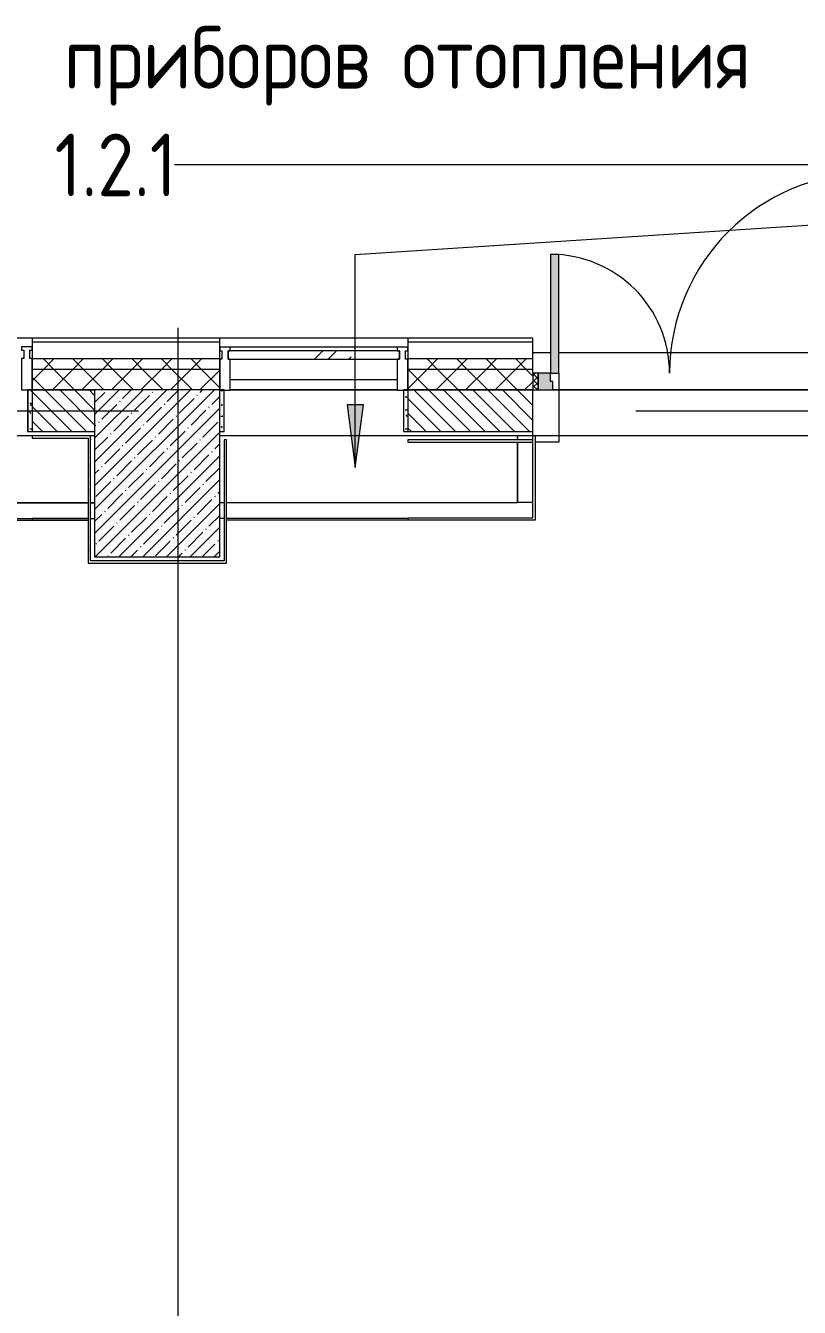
# Model space of a CAD drawing. Header units: millimetres. Extents: x -7229 to 193500, y -8553 to 29000.
# Drawn here: x 153553 to 157260, y 22701 to 28847 of the extents above; entities that cross this region are included whole.
import ezdxf

# ---------------------------------------------------------------- set-up
doc = ezdxf.new("R2010")
doc.units = ezdxf.units.MM
doc.linetypes.add('Осевая', pattern=[15875, 3175, -2381.25, 7937.5, -2381.25])
for name, color, linetype, lineweight, true_color in [('A-DOOR-4', 7, 'Continuous', 9, 0xaaaaaa), ('A-DOOR-5', 7, 'Continuous', 9, 0xe2e2e2), ('A-DOOR-FRAM-5', 7, 'Continuous', 9, 0xaaaaaa), ('A-FLOR-3', 7, 'Continuous', 9, 0xaaaaaa), ('I-WALL-7', 9, 'Continuous', 9, 0x808080)]:
    doc.layers.add(name, color=color, linetype=linetype, lineweight=lineweight, true_color=true_color)
for name, color, linetype, lineweight in [('A-GLAZ-CURT-2', 7, 'Continuous', 9), ('A-GLAZ-CWMG-3', 7, 'Continuous', 9), ('A-WALL-1', 7, 'Continuous', 9), ('A-WALL-4', 7, 'Continuous', 13), ('G-ANNO-TEXT', 7, 'Continuous', 9), ('I-WALL-5', 7, 'Continuous', 9), ('S-COLS-2', 7, 'Continuous', 9), ('Оси', 7, 'Continuous', 9), ('Оси-2', 7, 'Осевая', 9)]:
    doc.layers.add(name, color=color, linetype=linetype, lineweight=lineweight)
doc.styles.add('GOST Common_1', font='GOST_Common.ttf', dxfattribs={"width": 0.9, "height": 300})
pattern_1 = [(45, (135772.9, 0), (-70.71068, 70.71068), []), (135, (135772.9, 0), (-70.71068, -70.71068), [])]
pattern_2 = [(0, (135772.895, 0), (121.92, 30.48), [10.058, -81.382, 10.058, -81.382, -487.68]), (0, (135772.895, 0), (121.92, 30.48), [-182.88, 10.058, -172.822, 10.058, -81.382, -213.36]), (0, (135772.895, 0), (121.92, 30.48), [-457.2, 10.058, -50.902, 10.058, -142.342]), (120, (135818.615, 15.24), (-87.356454, 90.345817), [10.058, -81.382, 10.058, -81.382, -487.68]), (120, (135818.615, 15.24), (-87.356454, 90.345817), [-182.88, 10.058, -172.822, 10.058, -81.382, -213.36]), (120, (135818.615, 15.24), (-87.356454, 90.345817), [-457.2, 10.058, -50.902, 10.058, -142.342]), (240, (135833.855, 76.2), (-34.563546, -120.825817), [10.058, -81.382, 10.058, -81.382, -487.68]), (240, (135833.855, 76.2), (-34.563546, -120.825817), [-182.88, 10.058, -172.822, 10.058, -81.382, -213.36]), (240, (135833.855, 76.2), (-34.563546, -120.825817), [-457.2, 10.058, -50.902, 10.058, -142.342])]

# ---------------------------------------------------------------- blocks, each defined once
blk = doc.blocks.new('Прямоугольный импост - Импост структурный с накладкой - 190мм-22856094-План зашивки приборов отопления в осях 1-12')
at = {"layer": 'A-GLAZ-CWMG-3'}
for p, q in [((-50, 40), (-50, 190)), ((-50, 190), (0, 190)), ((0, 190), (0, 40)), ((-40, 40), (-50, 40)), ((-50, -17), (-50, 0)), ((-50, 0), (-40, 0)), ((-40, 0), (-40, 40)), ((-10, 40), (-10, 0)), ((0, 40), (-10, 40)), ((-10, 0), (0, 0)), ((0, 0), (0, -17)), ((0, -17), (-50, -17))]:
    blk.add_line(p, q, dxfattribs=at)
blk = doc.blocks.new('Системная панель - Стекло - 40мм-V138-План зашивки приборов отопления в осях 1-12')
at = {"layer": 'A-GLAZ-CURT-2'}
h = blk.add_hatch(dxfattribs=at)
h.set_pattern_fill('FP_127', color=256, style=0, pattern_type=2)
h.set_pattern_definition([(45, (-19260.26, -27188.3), (-282.8427, 282.8427), [200, -600]), (45, (-19460.26, -27288.3), (-282.8427, 282.8427), [600, -200]), (45, (-19060.26, -27388.3), (-282.8427, 282.8427), [200, -600])])
h.paths.add_polyline_path([(-66.8, -40), (410, -40), (410, 0), (-410, 0), (-410, -40), (-400, -40)])
for p, q in [((410, 0), (-410, 0)), ((-410, 0), (-410, -40)), ((410, -40), (410, 0)), ((-410, -40), (410, -40))]:
    blk.add_line(p, q, dxfattribs=at)
blk = doc.blocks.new('Прямоугольный импост - Импост структурный с накладкой - 160мм Темный-33186088-План зашивки приборов отопления в осях 1-12')
at = {"layer": 'A-GLAZ-CWMG-3'}
for p, q in [((17760.3, 27307), (16960.3, 27307)), ((17760.3, 27150), (16960.3, 27150))]:
    blk.add_line(p, q, dxfattribs=at)
blk = doc.blocks.new('Прямоугольный импост - Импост структурный с накладкой - 190мм-V157-План зашивки приборов отопления в осях 1-12')
at = {"layer": 'A-GLAZ-CWMG-3'}
for p, q in [((0, 190), (-50, 190)), ((-50, 190), (-50, 40)), ((0, 40), (0, 188.3)), ((-50, 40), (-40, 40)), ((-40, 0), (-50, 0)), ((-50, 0), (-50, -17)), ((-40, 40), (-40, 0)), ((-10, 0), (-10, 40)), ((-10, 40), (0, 40)), ((0, 0), (-10, 0)), ((0, -17), (0, 0)), ((-50, -17), (0, -17))]:
    blk.add_line(p, q, dxfattribs=at)
blk = doc.blocks.new('BSC_Колонна _Прямоугольная - 600х800-V184-План зашивки приборов отопления в осях 1-12')
at = {"layer": 'S-COLS-2'}
h = blk.add_hatch(dxfattribs=at)
h.set_pattern_fill('FP_186', color=256, style=0, pattern_type=2)
h.set_pattern_definition([(45, (-18410.26, -26700), (-57.02463, 57.02463), []), (45, (-18353.23, -26700), (-57.02463, 57.02463), [100.806, -20.161, 3.353, -16.808])])
h.paths.add_polyline_path([(-300, -400), (300, -400), (300, 400), (-300, 400), (-300, -369.5)])
for p, q in [((300, 400), (-300, 400)), ((-300, 400), (-300, -400)), ((300, -400), (300, 400)), ((-300, -400), (300, -400))]:
    blk.add_line(p, q, dxfattribs=at)
blk = doc.blocks.new('110_Дверь_СКБ_2Ст_Наружная - ДН-1_л_ Двухстворчатая 1450 х3300 _h_ в свету с верхним остеклением-23567691-План зашивки приборов отопления в осях 1-12')
at = {"layer": 'A-DOOR-4'}
h = blk.add_hatch(dxfattribs=at)
h.set_pattern_fill('FP_195', color=256, style=0, pattern_type=2)
h.set_pattern_definition([(135, (1501.41, 189.685), (-14.14214, -14.14214), []), (225, (1501.41, 189.685), (14.14214, -14.14214), [])])
h.paths.add_polyline_path([(844.5, -125), (869.5, -125), (869.5, -45), (844.5, -45), (844.5, -85)])
at = {"layer": 'A-DOOR-5'}
for points in [[(744.5, -45), (784.5, -45), (784.5, 915), (744.5, 915), (744.5, 25.9)], [(-745.5, -45), (-705.5, -45), (-705.5, 525), (-745.5, 525), (-745.5, -15)]]:
    blk.add_hatch(color=256, dxfattribs=at).paths.add_polyline_path(points)
h = blk.add_hatch(color=256, dxfattribs=at)
h.paths.add_polyline_path([(844.5, -125), (844.5, -45), (784.5, -45), (784.5, -85), (774.5, -85), (774.5, -125), (824.7, -125)])
h.paths.add_polyline_path([(-745.5, -125), (-735.5, -125), (-735.5, -85), (-745.5, -85), (-745.5, -45), (-805.5, -45), (-805.5, -125)])
at = {"layer": 'A-DOOR-FRAM-5'}
h = blk.add_hatch(dxfattribs=at)
h.set_pattern_fill('FP_196', color=256, style=0, pattern_type=2)
h.set_pattern_definition([(45, (-621.384, 189.685), (-14.1421, 14.1421), []), (135, (-621.384, 189.685), (-14.1421, -14.1421), [])])
h.paths.add_polyline_path([(-805.5, -125), (-805.5, -45), (-830.5, -45), (-830.5, -125), (-810.5, -125)])
at = {"layer": 'A-DOOR-4'}
for p, q in [((784.5, 915), (744.5, 915)), ((744.5, 915), (744.5, -45)), ((784.5, -45), (784.5, 915)), ((-745.5, 525), (-745.5, -45)), ((-705.5, 525), (-745.5, 525)), ((-705.5, -45), (-705.5, 525)), ((-745.5, -45), (-705.5, -45)), ((744.5, -45), (784.5, -45))]:
    blk.add_line(p, q, dxfattribs=at)
for centre, radius, start, end in [((784.5, -45), 960, 90, 180), ((-745.5, -45), 570, 0, 90)]:
    blk.add_arc(centre, radius, start, end, dxfattribs=at)
at = {"layer": 'A-DOOR-FRAM-5'}
for p, q in [((-805.5, -45), (-830.5, -45)), ((-830.5, -45), (-830.5, -125)), ((-745.5, -45), (-805.5, -45)), ((-805.5, -45), (-805.5, -125)), ((-805.5, -125), (-805.5, -45)), ((-745.5, -85), (-745.5, -45)), ((784.5, -45), (784.5, -85)), ((844.5, -45), (784.5, -45)), ((844.5, -125), (844.5, -45)), ((869.5, -45), (844.5, -45)), ((844.5, -45), (844.5, -125)), ((869.5, -125), (869.5, -45)), ((-735.5, -85), (-745.5, -85)), ((-735.5, -125), (-735.5, -85)), ((784.5, -85), (774.5, -85)), ((774.5, -85), (774.5, -125)), ((-830.5, -125), (-805.5, -125)), ((-805.5, -125), (-735.5, -125)), ((774.5, -125), (844.5, -125)), ((844.5, -125), (869.5, -125))]:
    blk.add_line(p, q, dxfattribs=at)
blk = doc.blocks.new('Зашивка приборов отопления12 - Зашивка приборов отопления-33278990-План зашивки приборов отопления в осях 1-12')
at = {"layer": 'A-WALL-1'}
for p, q in [((34309.7, 23400), (34289.7, 23400)), ((35540, 23400), (34640, 23400)), ((37340, 23400), (36440, 23400)), ((37640, 23400), (37620, 23400)), ((34289.7, 23079), (37609, 23079)), ((37609, 23079), (34289.7, 23079)), ((37620, 23079), (37640, 23079)), ((37640, 23079), (37620, 23079)), ((34289.7, 23004), (37609, 23004)), ((37620, 23004), (37640, 23004))]:
    blk.add_line(p, q, dxfattribs=at)
blk = doc.blocks.new('Зашивка приборов отопления13 - Зашивка приборов отопления-33279120-План зашивки приборов отопления в осях 1-12')
at = {"layer": 'A-WALL-1'}
for p, q in [((20135.9, 26880), (18710.3, 26880)), ((20135.9, 26860), (20135.9, 26880)), ((20136.3, 26880), (20136.3, 26860)), ((20135.9, 26560), (20135.9, 26849)), ((20136.3, 26849), (20136.3, 26560)), ((18710.3, 26560), (18730.3, 26560)), ((18741.3, 26560), (20135.9, 26560)), ((20210, 26560), (20135.9, 26560)), ((18710.3, 26485), (18730.3, 26485)), ((18741.3, 26485), (19610.3, 26485))]:
    blk.add_line(p, q, dxfattribs=at)

msp = doc.modelspace()

# ---------------------------------------------------------------- hatches: boundary and pattern name
at = {"layer": 'A-WALL-1'}
h = msp.add_hatch(dxfattribs=at)
h.set_pattern_fill('FP_119', color=256, style=0, pattern_type=2)
h.set_pattern_definition(pattern_1)
h.paths.add_polyline_path([(168991, 27200), (169532.9, 27200), (169532.9, 27250), (167682.9, 27250), (167682.9, 27200), (168782.9, 27200)])
h.paths.add_polyline_path([(155383.2, 27200), (155982.9, 27200), (155982.9, 27250), (155383.2, 27250), (155383.2, 27210)])
h.paths.add_polyline_path([(154483.2, 27200), (154483.2, 27250), (153583.2, 27250), (153583.2, 27200), (154193.8, 27200)])
h.paths.add_polyline_path([(159574.6, 27200), (166582.9, 27200), (166582.9, 27250), (157682.9, 27250), (157682.9, 27200), (158229.4, 27200)])
h.paths.add_polyline_path([(149502.9, 27200), (150883.2, 27200), (150883.2, 27250), (149502.9, 27250), (149502.9, 27210)])
h.paths.add_polyline_path([(152683.2, 27200), (152683.2, 27250), (151783.2, 27250), (151783.2, 27200), (152371.8, 27200)])
h = msp.add_hatch(dxfattribs=at)
h.set_pattern_fill('FP_119', color=256, style=0, pattern_type=2)
h.set_pattern_definition(pattern_1)
h.paths.add_polyline_path([(159574.6, 27100), (166582.9, 27100), (166582.9, 27102), (166550.9, 27102), (166550.9, 27110), (166582.9, 27110), (166582.9, 27200), (157682.9, 27200), (157682.9, 27100), (158282.9, 27100)])
h.paths.add_polyline_path([(149537.9, 27100), (150883.2, 27100), (150883.2, 27200), (149502.9, 27200), (149502.9, 27100)])
h.paths.add_polyline_path([(169162.9, 27100), (169482.9, 27100), (169482.9, 27200), (167682.9, 27200), (167682.9, 27110), (167714.9, 27109.2), (167714.9, 27102), (167682.9, 27102), (167682.9, 27100), (168991, 27100)])
h.paths.add_polyline_path([(151783.2, 27100), (152683.2, 27100), (152683.2, 27200), (151783.2, 27200), (151783.2, 27197.6)])
h.paths.add_polyline_path([(153583.2, 27100), (154483.2, 27100), (154483.2, 27200), (153583.2, 27200), (153583.2, 27166.5)])
h.paths.add_polyline_path([(155383.2, 27100), (155982.9, 27100), (155982.9, 27200), (155383.2, 27200), (155383.2, 27116.6)])
h = msp.add_hatch(dxfattribs=at)
h.set_pattern_fill('FP_144', color=256, style=0, pattern_type=2)
h.set_pattern_definition([(135, (135772.895, 0), (-35.35534, -35.35534), [])])
h.paths.add_polyline_path([(155982.9, 26900), (155982.9, 27100), (155383.2, 27100), (155383.2, 26900), (155539, 26900)])
h.paths.add_polyline_path([(150082.9, 26900), (150883.2, 26900), (150883.2, 27100), (150082.9, 27100), (150082.9, 26995.1)])
h.paths.add_polyline_path([(151783.2, 26900), (152683.2, 26900), (152683.2, 27100), (151783.2, 27100), (151783.2, 26930.5)])
h.paths.add_polyline_path([(153863.2, 26900), (153883.2, 26900), (153883.2, 27100), (153583.2, 27100), (153583.2, 26900)])
at = {"layer": 'G-ANNO-TEXT'}
msp.add_hatch(color=256, dxfattribs=at).paths.add_polyline_path([(155132.2, 26728.1), (155171.7, 27028.1), (155092.7, 27028.1)])
at = {"layer": 'I-WALL-7'}
h = msp.add_hatch(dxfattribs=at)
h.set_pattern_fill('FP_203', color=256, style=0, pattern_type=2)
h.set_pattern_definition(pattern_2)
h.paths.add_polyline_path([(153583.2, 26900), (153583.2, 27100), (153563.2, 27100), (153563.2, 26900)])
h = msp.add_hatch(dxfattribs=at)
h.set_pattern_fill('FP_203', color=256, style=0, pattern_type=2)
h.set_pattern_definition(pattern_2)
h.paths.add_polyline_path([(154503.2, 26900), (154503.2, 27098.3), (154483.2, 27098.3), (154483.2, 26900)])
h = msp.add_hatch(dxfattribs=at)
h.set_pattern_fill('FP_203', color=256, style=0, pattern_type=2)
h.set_pattern_definition(pattern_2)
h.paths.add_polyline_path([(155363.2, 26900), (155383.2, 26900), (155383.2, 27098.3), (155363.2, 27098.3), (155363.2, 27023.4)])

# ---------------------------------------------------------------- linework, layer by layer
at = {"layer": 'A-FLOR-3'}
for p, q in [((156107.9, 27180), (156107.9, 26849)), ((156107.9, 26849), (155993.9, 26849))]:
    msp.add_line(p, q, dxfattribs=at)
at = {"layer": 'A-WALL-1'}
for p, q in [((139832.9, 27350), (153583.2, 27350)), ((153583.2, 27350), (153583.2, 27100)), ((153583.2, 27350), (155982.9, 27350)), ((154483.2, 27100), (154483.2, 27350)), ((155383.2, 27350), (155383.2, 27100)), ((155982.9, 27180), (155982.9, 27350)), ((155982.9, 27280), (156067.9, 27280)), ((156107.9, 27280), (157556.8, 27280)), ((153583.2, 27100), (153583.2, 26900)), ((155333.3, 27100), (154533, 27100)), ((155383.2, 27100), (155383.2, 26900)), ((155982.9, 26900), (155982.9, 27100)), ((157587.9, 27100), (156077.9, 27100)), ((153583.2, 26900), (153883.2, 26900)), ((155383.2, 26900), (155982.9, 26900))]:
    msp.add_line(p, q, dxfattribs=at)
at = {"layer": 'A-WALL-4'}
for p, q in [((153583.2, 27330), (154483.2, 27330)), ((155383.2, 27330), (155982.9, 27330)), ((153583.2, 27250), (154483.2, 27250)), ((155383.2, 27250), (155982.9, 27250)), ((153583.2, 27200), (154483.2, 27200)), ((155383.2, 27200), (155982.9, 27200)), ((153583.2, 27100), (153883.2, 27100)), ((153883.2, 27100), (153583.2, 27100)), ((155383.2, 27100), (155982.9, 27100)), ((155982.9, 27100), (155383.2, 27100))]:
    msp.add_line(p, q, dxfattribs=at)
at = {"layer": 'G-ANNO-TEXT'}
for p, q in [((163853.7, 28178.8), (154265.4, 28178.8)), ((155132.2, 27748.9), (158008.8, 27936)), ((155132.2, 26728.1), (155132.2, 27748.9)), ((155171.7, 27028.1), (155092.7, 27028.1)), ((155092.7, 27028.1), (155132.2, 26728.1)), ((155132.2, 26728.1), (155171.7, 27028.1))]:
    msp.add_line(p, q, dxfattribs=at)
at = {"layer": 'I-WALL-5'}
for p, q in [((153583.2, 27100), (153562.2, 27100)), ((153562.2, 27100), (153562.2, 26900)), ((153563.2, 27100), (153563.2, 26900)), ((154504.2, 27100), (154483.2, 27100)), ((154503.2, 26900), (154503.2, 27100)), ((154504.2, 26900), (154504.2, 27100)), ((154533, 27100), (155333.3, 27100)), ((155383.2, 27100), (155362.2, 27100)), ((155362.2, 27100), (155362.2, 26900)), ((155363.2, 27100), (155363.2, 26900)), ((156077.9, 27100), (157587.9, 27100)), ((153583.2, 26880), (152683.2, 26880)), ((153562.2, 26900), (153583.2, 26900)), ((153852.2, 26880), (153583.2, 26880)), ((153583.2, 26880), (153583.2, 26869)), ((153583.2, 26869), (153852.2, 26869)), ((153883.2, 26880), (153852.2, 26880)), ((153852.2, 26869), (153852.2, 26269)), ((153863.2, 26280), (153863.2, 26880)), ((154483.2, 26900), (154504.2, 26900)), ((157682.9, 26880), (154483.2, 26880)), ((154503.2, 26860), (154503.2, 26280)), ((154514.2, 26860), (154503.2, 26860)), ((154514.2, 26269), (154514.2, 26860)), ((155362.2, 26900), (155383.2, 26900)), ((155982.9, 26860), (155383.2, 26860)), ((155383.2, 26860), (155383.2, 26849)), ((155982.9, 26487.2), (155982.9, 26900)), ((155993.9, 26880), (155993.9, 26476.2)), ((155383.2, 26849), (155982.9, 26849)), ((155383.2, 26487.2), (155982.9, 26487.2)), ((155383.2, 26487.2), (155383.2, 26476.2)), ((153852.2, 26474), (150553.9, 26474)), ((153583.2, 26485), (153852.2, 26485)), ((153583.2, 26485), (153583.2, 26474)), ((155993.9, 26476.2), (154514.2, 26476.2)), ((153852.2, 26269), (154514.2, 26269)), ((154503.2, 26280), (153863.2, 26280))]:
    msp.add_line(p, q, dxfattribs=at)
at = {"layer": 'Оси'}
msp.add_line((154282.9, 24898.1), (154282.9, 27398.1), dxfattribs=at)
at = {"layer": 'Оси-2'}
for p, q in [((135044.1, 27000), (167063.4, 27000)), ((154282.9, 593.7), (154282.9, 24898.1))]:
    msp.add_line(p, q, dxfattribs=at)

# ---------------------------------------------------------------- block references
at = {"layer": 'A-DOOR-4'}
msp.add_blockref('110_Дверь_СКБ_2Ст_Наружная - ДН-1_л_ Двухстворчатая 1450 х3300 _h_ в свету с верхним остеклением-23567691-План зашивки приборов отопления в осях 1-12', (156813.4, 27225), dxfattribs=at)
at = {"layer": 'A-GLAZ-CURT-2'}
msp.add_blockref('Системная панель - Стекло - 40мм-V138-План зашивки приборов отопления в осях 1-12', (154933.2, 27288.3), dxfattribs=at)
at = {"layer": 'A-GLAZ-CWMG-3', "extrusion": (0, 0, -1), "rotation": 180}
for p in [(-153583.2, 27290), (-155383.2, 27288.3)]:
    msp.add_blockref('Прямоугольный импост - Импост структурный с накладкой - 190мм-22856094-План зашивки приборов отопления в осях 1-12', p, dxfattribs=at)
at = {"layer": 'A-GLAZ-CWMG-3', "rotation": 180}
msp.add_blockref('Прямоугольный импост - Импост структурный с накладкой - 190мм-V157-План зашивки приборов отопления в осях 1-12', (154483.2, 27288.3), dxfattribs=at)
at = {"layer": 'A-GLAZ-CWMG-3'}
msp.add_blockref('Прямоугольный импост - Импост структурный с накладкой - 160мм Темный-33186088-План зашивки приборов отопления в осях 1-12', (137572.9, -1.7), dxfattribs=at)
at = {"layer": 'A-WALL-1'}
for name, p in [('Зашивка приборов отопления12 - Зашивка приборов отопления-33278990-План зашивки приборов отопления в осях 1-12', (116243.2, 3480)), ('Зашивка приборов отопления13 - Зашивка приборов отопления-33279120-План зашивки приборов отопления в осях 1-12', (135772.9, 0))]:
    msp.add_blockref(name, p, dxfattribs=at)
at = {"layer": 'S-COLS-2'}
msp.add_blockref('BSC_Колонна _Прямоугольная - 600х800-V184-План зашивки приборов отопления в осях 1-12', (154183.2, 26700), dxfattribs=at)

# ---------------------------------------------------------------- texts
at = {"layer": 'G-ANNO-TEXT', "char_height": 300, "attachment_point": 1, "style": 'GOST Common_1'}
for s, insert, width in [('\\fGOST Common|b0|i0|c204|p34|;\\W.9; ', (153640.3, 28844.7), 115.443), ('приборов', (153735.5, 28844.7), 1847.088), ('\\fGOST Common|b0|i0|c204|p34|;\\W.9; ', (155259.5, 28844.7), 115.443), ('\\fGOST Common|b0|i0|c204|p34|;\\W.9; ', (157146.7, 28844.7), 115.443), ('отопления', (155354.8, 28844.7), 2171.771), (' 1.2.1', (153527.2, 28328.8), 894.683)]:
    msp.add_mtext(s, dxfattribs=dict(at, insert=insert, width=width))

doc.saveas('drawing.dxf')
